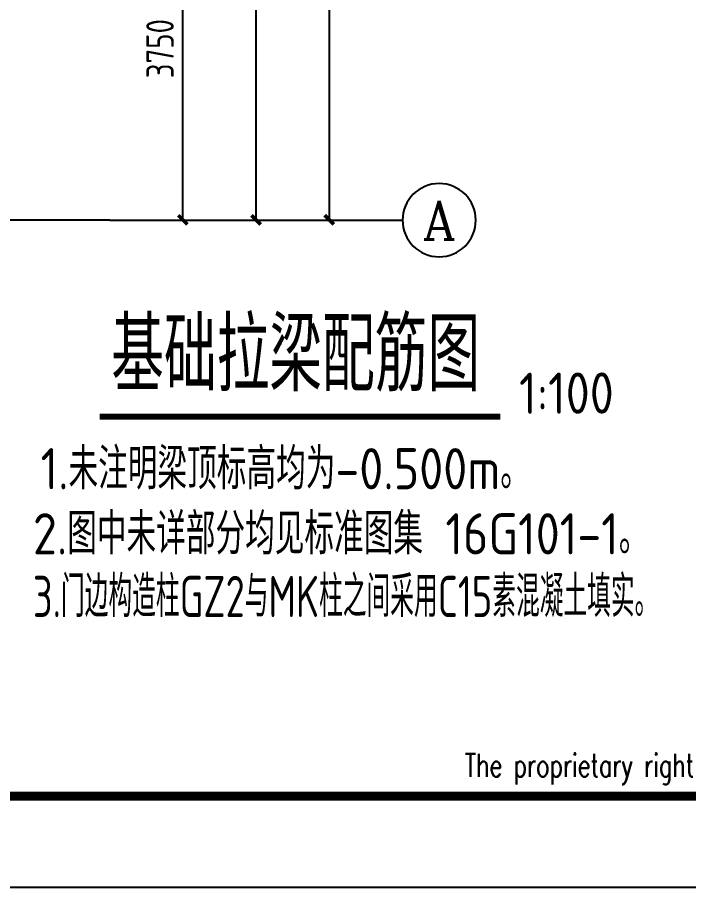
# Model space of a CAD drawing. Header units: millimetres. Extents: x 866309 to 879639, y 39442 to 44891.
# Drawn here: x 869971.7 to 870045.1, y 39448.6 to 39543.8 of the extents above; entities that cross this region are included whole.
import ezdxf
from ezdxf.enums import TextEntityAlignment as Align

# ---------------------------------------------------------------- set-up
doc = ezdxf.new("R2010")
doc.units = ezdxf.units.MM
doc.header["$LTSCALE"] = 1000
doc.header["$MEASUREMENT"] = 0
doc.linetypes.add('CENTER', pattern=[2, 1.25, -0.25, 0.25, -0.25])
doc.linetypes.add('DOTE', pattern=[2.42, 2, -0.2, 0.02, -0.2])
for name, color, linetype in [('AXIS', 3, 'Continuous'), ('AXIS_TEXT', 7, 'Continuous'), ('DIM', 7, 'Continuous'), ('DOTE', 1, 'DOTE'), ('NUM', 7, 'Continuous')]:
    doc.layers.add(name, color=color, linetype=linetype)
doc.styles.add('_TCH_AXIS', font='COMPLEX', dxfattribs={"bigfont": 'GBCBIG'})
doc.styles.add('COMPLEX', font='COMPLEX')
doc.styles.add('ECEC_TQ', font='txt_l.shx', dxfattribs={"bigfont": 'hztxt_l.shx'})
doc.styles.add('GBHZ', font='gbenor.shx', dxfattribs={"width": 0.9, "bigfont": 'gbcbig.shx'})
doc.dimstyles.new('Y100', dxfattribs={"dimscale": 0, "dimtxt": 3, "dimasz": 0.01, "dimexe": 1.2, "dimexo": 2, "dimgap": 1, "dimtad": 1, "dimdec": 0, "dimlfac": 100, "dimzin": 0, "dimdsep": 46, "dimtxsty": 'GBHZ', "dimblk": 'DX', "dimcen": 0.09, "dimdle": 1, "dimclrd": 7, "dimclre": 7, "dimclrt": 7, "dimadec": 0, "dimazin": 0, "dimtfac": 1, "dimtdec": 0, "dimtix": 1, "dimtmove": 2, "dimatfit": 3, "dimldrblk": 'DX', "dimfxl": 0, "dimtolj": 1, "dimtzin": 0, "dimarcsym": 0})

# ---------------------------------------------------------------- blocks, each defined once
blk = doc.blocks.new('_AXISO')
blk.add_circle((0, 0), 0.5)
at = {"layer": 'AXIS_TEXT', "style": 'COMPLEX', "width": 1.041667}
blk.add_attdef('A', text='', height=0.56, dxfattribs=at).set_placement((-0.25, -0.28), (0.25, -0.28), align=Align.FIT)
blk = doc.blocks.new('DX')
at = {"color": 0, "linetype": 'ByBlock', "const_width": 40}
blk.add_lwpolyline([(-53.8, -51.2), (46.2, 48.8)], dxfattribs=at)
blk = doc.blocks.new('*D1655')
at = {"layer": 'Defpoints', "color": 0, "transparency": 16777216}
for p in [(869981.804, 39596.586), (869997.804, 39596.586), (869981.804, 39521.586)]:
    blk.add_point(p, dxfattribs=at)
at = {"layer": 'dim', "color": 7, "lineweight": -2, "transparency": 16777216}
for p, q in [((869983.804, 39596.586), (869999.004, 39596.586)), ((869997.804, 39521.596), (869997.804, 39596.576)), ((869983.804, 39521.586), (869999.004, 39521.586))]:
    blk.add_line(p, q, dxfattribs=at)
at = {"layer": 'dim', "color": 7, "lineweight": -2, "transparency": 16777216, "xscale": 0.01, "yscale": 0.01, "zscale": 0.01}
for p, rotation in [((869997.804, 39596.586), 90), ((869997.804, 39521.586), 270)]:
    blk.add_blockref('DX', p, dxfattribs=dict(at, rotation=rotation))
at = {"layer": 'dim', "color": 7, "transparency": 16777216, "insert": (869995.304, 39559.086), "char_height": 3, "attachment_point": 5, "rotation": 90, "style": 'GBHZ'}
blk.add_mtext('\\A1;7500', dxfattribs=at)
blk = doc.blocks.new('*D1661')
at = {"layer": 'Defpoints', "color": 0, "transparency": 16777216}
for p in [(869981.804, 39971.586), (870005.804, 39971.586), (869981.804, 39521.586)]:
    blk.add_point(p, dxfattribs=at)
at = {"layer": 'dim', "color": 7, "lineweight": -2, "transparency": 16777216}
for p, q in [((869983.804, 39971.586), (870007.004, 39971.586)), ((870005.804, 39521.596), (870005.804, 39971.576)), ((869983.804, 39521.586), (870007.004, 39521.586))]:
    blk.add_line(p, q, dxfattribs=at)
at = {"layer": 'dim', "color": 7, "lineweight": -2, "transparency": 16777216, "xscale": 0.01, "yscale": 0.01, "zscale": 0.01}
for p, rotation in [((870005.804, 39971.586), 90), ((870005.804, 39521.586), 270)]:
    blk.add_blockref('DX', p, dxfattribs=dict(at, rotation=rotation))
at = {"layer": 'dim', "color": 7, "transparency": 16777216, "insert": (870003.304, 39746.586), "char_height": 3, "attachment_point": 5, "rotation": 90, "style": 'GBHZ'}
blk.add_mtext('\\A1;45000', dxfattribs=at)
blk = doc.blocks.new('*D4547')
at = {"layer": 'Defpoints', "color": 0, "transparency": 16777216}
for p in [(869979.804, 39559.086), (869989.804, 39559.086), (869979.804, 39521.586)]:
    blk.add_point(p, dxfattribs=at)
at = {"layer": 'dim', "color": 7, "lineweight": -2, "transparency": 16777216}
for p, q in [((869981.804, 39559.086), (869991.004, 39559.086)), ((869989.804, 39521.596), (869989.804, 39559.076)), ((869981.804, 39521.586), (869991.004, 39521.586))]:
    blk.add_line(p, q, dxfattribs=at)
at = {"layer": 'dim', "color": 7, "lineweight": -2, "transparency": 16777216, "xscale": 0.01, "yscale": 0.01, "zscale": 0.01}
for p, rotation in [((869989.804, 39559.086), 90), ((869989.804, 39521.586), 270)]:
    blk.add_blockref('DX', p, dxfattribs=dict(at, rotation=rotation))
at = {"layer": 'dim', "color": 7, "transparency": 16777216, "insert": (869987.304, 39540.336), "char_height": 3, "attachment_point": 5, "rotation": 90, "style": 'GBHZ'}
blk.add_mtext('\\A1;3750', dxfattribs=at)

msp = doc.modelspace()

# ---------------------------------------------------------------- linework, layer by layer
msp.add_line((870241.527, 39448.627), (869400.527, 39448.627))
at = {"color": 0, "const_width": 1}
msp.add_lwpolyline([(870231.527, 39458.627), (869425.527, 39458.627), (869425.527, 40032.627), (870231.527, 40032.627)], close=True, dxfattribs=at)
at = {"const_width": 0.667}
msp.add_lwpolyline([(869980.711, 39500.103), (870024.477, 39500.103)], dxfattribs=at)
at = {"layer": 'AXIS', "color": 0}
msp.add_line((869981.804, 39521.586), (870013.804, 39521.586), dxfattribs=at)
at = {"layer": 'DOTE', "linetype": 'CENTER', "ltscale": 0.02}
msp.add_line((869981.804, 39521.586), (869481.804, 39521.586), dxfattribs=at)

# ---------------------------------------------------------------- block references
at = {"layer": 'AXIS', "color": 0}
ref = msp.add_blockref('_AXISO', (870017.804, 39521.586), dxfattribs=dict(at, xscale=-8, yscale=8, zscale=8))
ref.add_attrib('A', 'A', dxfattribs={"layer": 'AXIS_TEXT', "color": 0, "height": 4.252, "style": '_TCH_AXIS'}).set_placement((870015.982, 39519.46), (870019.626, 39519.46), align=Align.FIT)

# ---------------------------------------------------------------- texts
at = {"ltscale": 2, "style": 'GBHZ'}
msp.add_text('1:100', height=4.5, rotation=0.20444, dxfattribs=at).set_placement((870026.553, 39500.409))
at = {"style": 'GBHZ'}
for s, p in [('1.未注明梁顶标高均为-0.500m。', (869974.254, 39492.168)), ('2.图中未详部分均见标准图集 16G101-1。', (869973.414, 39485.051))]:
    msp.add_text(s, height=4.5, dxfattribs=at).set_placement(p)
at = {"style": 'GBHZ', "width": 0.8}
msp.add_text('3.门边构造柱GZ2与MK柱之间采用C15素混凝土填实。', height=4.5, dxfattribs=at).set_placement((869973.414, 39478.203))
at = {"style": 'ECEC_TQ', "width": 0.72}
msp.add_text('The proprietary right of this document belongs to Anhui Huadong Chemical And Medical Engineering  Co.,Ltd.  and any replication or transfer to the 3rd. side is forbidden without its permission. ', height=2.5, dxfattribs=at).set_placement((870141.527, 39461.627), align=Align.MIDDLE)
at = {"layer": 'NUM', "style": 'GBHZ'}
msp.add_text('基础拉梁配筋图', height=8, dxfattribs=at).set_placement((869981.966, 39502.877))

# ---------------------------------------------------------------- dimensions: what is measured, and where the dimension line sits
at = {"layer": 'dim'}
for base, p1, p2, picture, middle in [((870005.804, 39971.586), (869981.804, 39521.586), (869981.804, 39971.586), '*D1661', (870003.304, 39746.586)), ((869997.804, 39596.586), (869981.804, 39521.586), (869981.804, 39596.586), '*D1655', (869995.304, 39559.086)), ((869989.804, 39559.086), (869979.804, 39521.586), (869979.804, 39559.086), '*D4547', (869987.304, 39540.336))]:
    dim = msp.add_linear_dim(base=base, p1=p1, p2=p2, angle=90, dimstyle='Y100', override={"dimscale": 1}, dxfattribs=at)
    dim.commit()
    dim.dimension.update_dxf_attribs({"geometry": picture, "text_midpoint": middle})

doc.saveas('drawing.dxf')
